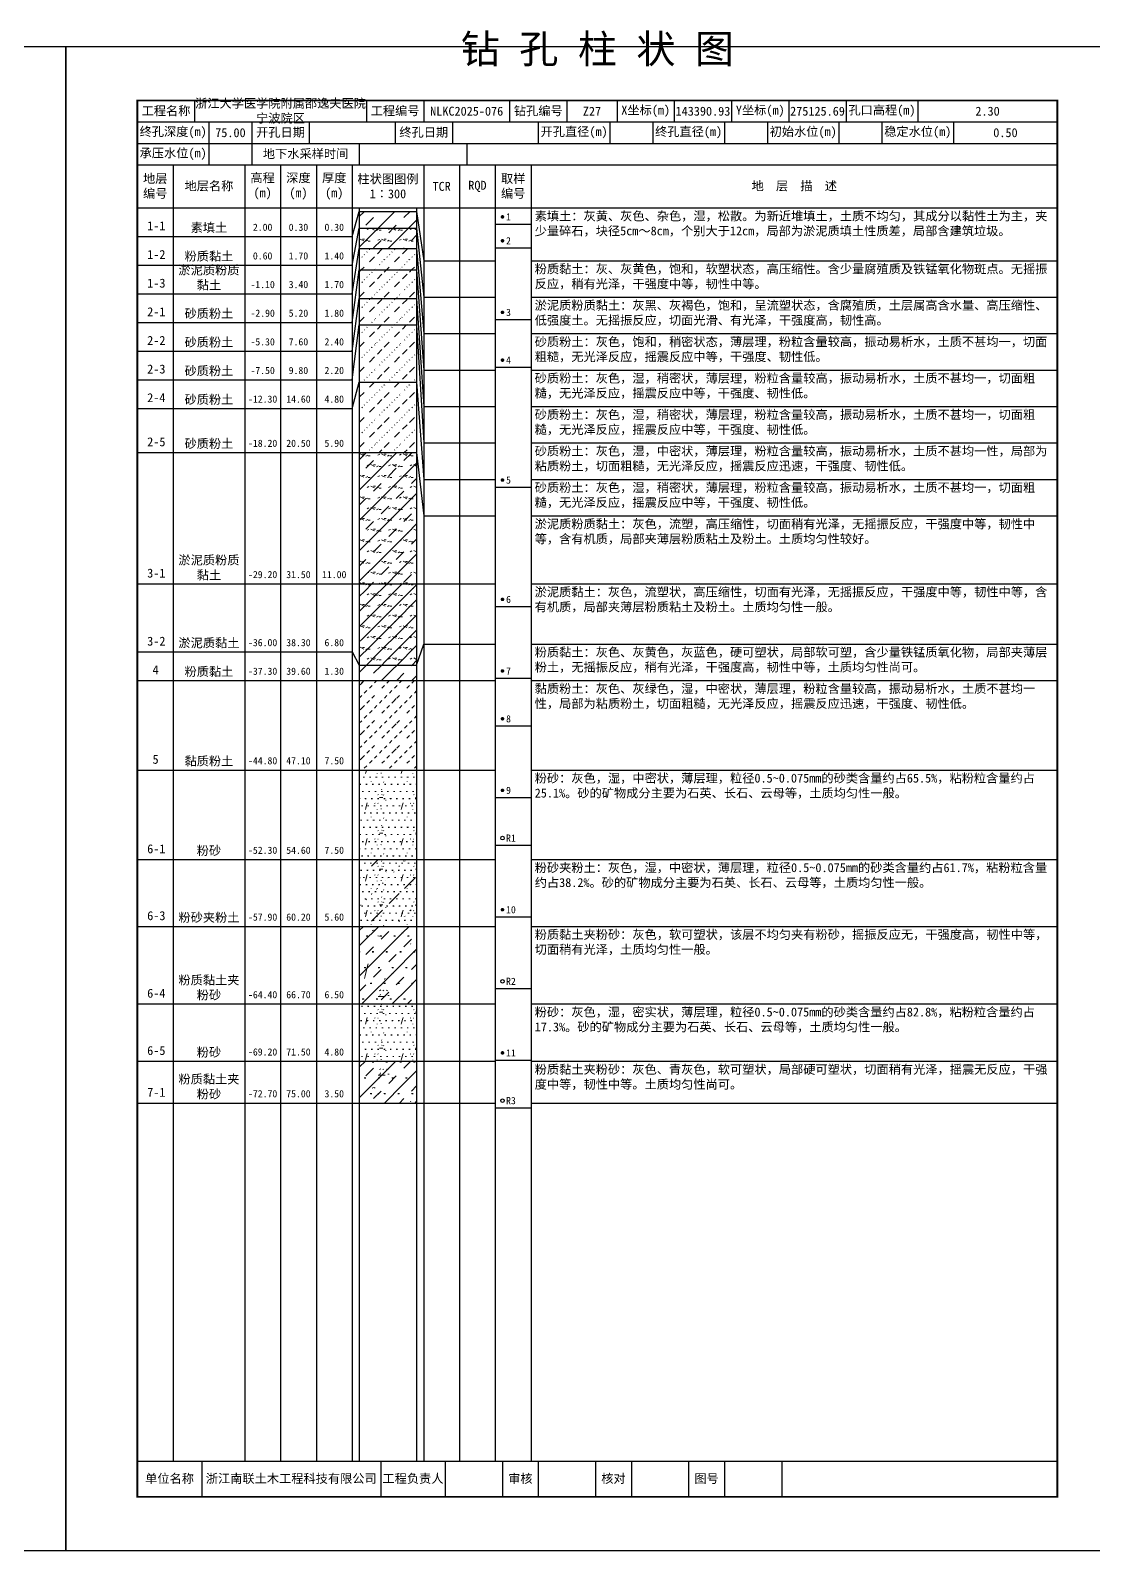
# Model space of a CAD drawing. Extents: x 297 to 65340, y 0 to 425.
# Drawn here: x 40382.1 to 40679.1, y 0 to 424.6 of the extents above; entities that cross this region are included whole.
import ezdxf
from ezdxf.enums import TextEntityAlignment as Align

# ---------------------------------------------------------------- set-up
doc = ezdxf.new("R2010")
doc.units = 0
doc.layers.get('0').update_dxf_attribs({"linetype": 'CONTINUOUS'})
doc.layers.add('FRAME', color=7, linetype='CONTINUOUS')
doc.layers.add('STRATUM', color=7, linetype='CONTINUOUS')
doc.layers.add('HATCH', color=7, linetype='CONTINUOUS', lineweight=13)
doc.styles.add('ST', font='')
doc.styles.get('ST').set_extended_font_data('SimSun')
pattern_1 = [(45, (0, 0), (-4.2426407, 4.2426407), [10, 0]), (45, (1.061, -3.182), (-2.1213203, 6.363961), [3, -3])]
pattern_2 = [(45, (0, 0), (-4.2426407, 4.2426407), [10, 0]), (45, (1.061, -3.182), (-2.1213203, 6.363961), [3, -3]), (26.565, (1.0741, -0.2536), (5.99982296, 5.99981224), [0.567, -12.849]), (0, (0.507, -0.2536), (0, 6), [0.567, -5.433]), (26.565, (-1.5813, 0), (5.99982296, 5.99981224), [0.567, -12.849]), (0, (-1.074, 0.2536), (0, 6), [0.567, -5.433]), (153.435, (0.5071, -0.2536), (-5.9998176, -5.36e-06), [1.134, -12.2826]), (26.565, (4.0741, 2.7464), (5.99982296, 5.99981224), [0.567, -12.849]), (0, (3.507, 2.7464), (0, 6), [0.567, -5.433]), (26.565, (1.4187, 3), (5.99982296, 5.99981224), [0.567, -12.849]), (0, (1.926, 3.2536), (0, 6), [0.567, -5.433]), (153.435, (3.5071, 2.7464), (-5.9998176, -5.36e-06), [1.134, -12.2826])]
pattern_3 = [(45.000006, (0, 0), (-7.3e-07, 6.99998237), [1.971956, -7.927535]), (45.000006, (2.813, 2.829), (-7.3e-07, 6.99998237), [1.99367, -7.905828]), (45.000006, (5.0675, 5.082), (-7.3e-07, 6.99998237), [1.813609, -8.085882]), (26.565052, (0, 3.5), (7.00000042, 7.00000017), [0.0965, -15.555976]), (36.869899, (0.7, 4.2), (6.999999835, 7.000000165), [0.197747, -34.802253]), (315.00001, (3.5, 6.976), (6.99998237, 1.2e-06), [0.033054, -9.866441]), (26.565052, (3.5, 0), (7.00000042, 7.00000017), [0.144749, -15.507727]), (26.565052, (4.2, 0.7), (7.00000042, 7.00000017), [0.10528, -15.547196]), (90.000004, (4.55, 1.05), (-7, -5e-07), [0.028767, -6.971233]), (26.565052, (4.9, 1.4), (7.00000042, 7.00000017), [0.091014, -31.213938]), (36.869899, (5.6, 2.1), (6.999999835, 7.000000165), [0.110692, -34.889308]), (45.000002, (6.3, 2.8), (-2.4e-07, 6.99998237), [0.109112, -9.790383]), (315.00001, (6.914, 3.548), (6.99998237, 1.2e-06), [0.033054, -9.866441]), (36.869898, (1.4, 4.9), (6.999999957, 7.000000043), [0.10224, -34.89776]), (53.130103, (2.1, 5.6), (13.999999763, 21.00000016), [0.134384, -34.865616]), (53.130103, (2.8, 6.3), (13.999999763, 21.00000016), [0.126246, -34.873754])]
pattern_4 = [(82.875, (-0.8346, -1.206), (0.00036925, 10.00017644), [0.08929, -80.53371]), (143.13, (-0.7336, -1.2818), (-29.99996427, 20.00005359), [0.12627, -49.87373]), (172.875, (-0.5564, -1.304), (-70.000245666, 9.99966033), [0.17857, -80.44443]), (206.565, (-0.378, -1.2147), (-9.99970493, -9.99968706), [0.19954, -22.16046]), (243.435, (-0.2887, -1.0363), (8.93e-06, -9.999696), [0.19954, -22.16146]), (255.964, (-0.1994, -0.679), (-0.00020004, -9.99950129), [0.36813, -40.86287]), (255.964, (0.1106, 0.561), (-0.00020004, -9.99950129), [1.27838, -39.95262]), (255.964, (0.179, 0.835), (-0.00020004, -9.99950129), [0.28235, -40.94865]), (216.87, (0.3694, 1.0892), (-9.99998214, -10.00001786), [0.12627, -49.87373]), (243.435, (0.2683, 1.0135), (8.93e-06, -9.999696), [0.19954, -22.16146]), (206.565, (0.548, 1.1785), (-9.99970493, -9.99968706), [0.19954, -22.16046]), (172.875, (0.725, 1.1563), (-70.000245666, 9.99966033), [0.17857, -80.44443]), (143.13, (0.826, 1.0806), (-29.99996427, 20.00005359), [0.12627, -49.87373]), (82.875, (0.815, 0.992), (0.00036925, 10.00017644), [0.08929, -80.53371]), (0, (-0.33, 0.34), (0, 10), [0.89286, -9.10714]), (0, (0.025, 0), (1, 2), [0, -1.75]), (0, (0, 0.025), (1, 2), [0, -1.75]), (0, (0, 0), (1, 2), [0, -1.75]), (0, (-0.025, 0), (1, 2), [0, -1.75]), (0, (0, -0.025), (1, 2), [0, -1.75])]
pattern_5 = [(82.875, (-1.8361, -2.6533), (0.00081235, 22.00038817), [0.196438, -177.174162]), (143.13, (-1.614, -2.82), (-65.9999214, 44.0001179), [0.277794, -109.722206]), (172.875, (-1.224, -2.8687), (-154.00054047, 21.99925272), [0.392854, -176.977746]), (206.565, (-0.831, -2.672), (-21.9993508, -21.9993115), [0.438988, -48.753012]), (243.435, (-0.635, -2.28), (1.96e-05, -21.9993312), [0.438988, -48.755212]), (255.964, (-0.4387, -1.494), (-0.0004401, -21.9989028), [0.809886, -89.898314]), (255.964, (0.2434, 1.2344), (-0.0004401, -21.9989028), [2.812436, -87.895764]), (255.964, (0.394, 1.837), (-0.0004401, -21.9989028), [0.62117, -90.08703]), (216.87, (0.8126, 2.3963), (-21.9999607, -22.0000393), [0.277794, -109.722206]), (243.435, (0.59, 2.23), (1.96e-05, -21.9993312), [0.438988, -48.755212]), (206.565, (1.205, 2.593), (-21.9993508, -21.9993115), [0.438988, -48.753012]), (172.875, (1.595, 2.544), (-154.00054047, 21.99925272), [0.392854, -176.977746]), (143.13, (1.8173, 2.3772), (-65.9999214, 44.0001179), [0.277794, -109.722206]), (82.875, (1.793, 2.1823), (0.00081235, 22.00038817), [0.196438, -177.174162]), (0, (-0.725, 0.748), (0, 22), [1.964292, -20.035708]), (0, (0.055, 0), (2.2, 4.4), [0, -3.85]), (0, (0, 0.055), (2.2, 4.4), [0, -3.85]), (0, (0, 0), (2.2, 4.4), [0, -3.85]), (0, (-0.055, 0), (2.2, 4.4), [0, -3.85]), (0, (0, -0.055), (2.2, 4.4), [0, -3.85])]

# ---------------------------------------------------------------- blocks, each defined once
blk = doc.blocks.new('SolidCircle')
at = {"const_width": 0.5}
blk.add_lwpolyline([(-0.25, 0, 1), (0.25, 0, 1)], format="xyb", close=True, dxfattribs=at)

msp = doc.modelspace()

# ---------------------------------------------------------------- hatches: boundary and pattern name
at = {"layer": 'HATCH'}
h = msp.add_hatch(dxfattribs=at)
h.set_pattern_fill('FZNT', color=256, style=0)
h.set_pattern_definition(pattern_1)
h.paths.add_polyline_path([(40490, 374), (40474, 374), (40474, 369.33), (40490, 369.33)])
h = msp.add_hatch(dxfattribs=at)
h.set_pattern_fill('YNFNT', color=256, style=0)
h.set_pattern_definition(pattern_2)
h.paths.add_polyline_path([(40490, 369.33), (40474, 369.33), (40474, 363.67), (40490, 363.67)])
h = msp.add_hatch(dxfattribs=at)
h.set_pattern_fill('SZFT', color=256, style=0)
h.set_pattern_definition(pattern_3)
h.paths.add_polyline_path([(40490, 363.67), (40474, 363.67), (40474, 357.67), (40490, 357.67)])
h = msp.add_hatch(dxfattribs=at)
h.set_pattern_fill('SZFT', color=256, style=0)
h.set_pattern_definition(pattern_3)
h.paths.add_polyline_path([(40490, 357.67), (40474, 357.67), (40474, 349.67), (40490, 349.67)])
h = msp.add_hatch(dxfattribs=at)
h.set_pattern_fill('SZFT', color=256, style=0)
h.set_pattern_definition(pattern_3)
h.paths.add_polyline_path([(40490, 349.67), (40474, 349.67), (40474, 342.33), (40490, 342.33)])
h = msp.add_hatch(dxfattribs=at)
h.set_pattern_fill('SZFT', color=256, style=0)
h.set_pattern_definition(pattern_3)
h.paths.add_polyline_path([(40490, 342.33), (40474, 342.33), (40474, 326.33), (40490, 326.33)])
h = msp.add_hatch(dxfattribs=at)
h.set_pattern_fill('SZFT', color=256, style=0)
h.set_pattern_definition(pattern_3)
h.paths.add_polyline_path([(40490, 326.33), (40474, 326.33), (40474, 306.67), (40490, 306.67)])
h = msp.add_hatch(dxfattribs=at)
h.set_pattern_fill('YNFNT', color=256, style=0)
h.set_pattern_definition(pattern_2)
h.paths.add_polyline_path([(40490, 306.67), (40474, 306.67), (40474, 270), (40490, 270)])
h = msp.add_hatch(dxfattribs=at)
h.set_pattern_fill('YNNT', color=256, style=0)
h.set_pattern_definition([(45, (0, 0), (-2.12132034, 2.12132034), [10, 0]), (26.565, (1.0741, -0.2536), (5.99982296, 5.99981224), [0.567, -12.849]), (0, (0.507, -0.2536), (0, 6), [0.567, -5.433]), (26.565, (-1.5813, 0), (5.99982296, 5.99981224), [0.567, -12.849]), (0, (-1.074, 0.2536), (0, 6), [0.567, -5.433]), (153.435, (0.5071, -0.2536), (-5.9998176, -5.36e-06), [1.134, -12.2826]), (26.565, (4.0741, 2.7464), (5.99982296, 5.99981224), [0.567, -12.849]), (0, (3.507, 2.7464), (0, 6), [0.567, -5.433]), (26.565, (1.4187, 3), (5.99982296, 5.99981224), [0.567, -12.849]), (0, (1.926, 3.2536), (0, 6), [0.567, -5.433]), (153.435, (3.5071, 2.7464), (-5.9998176, -5.36e-06), [1.134, -12.2826])])
h.paths.add_polyline_path([(40490, 270), (40474, 270), (40474, 247.33), (40490, 247.33)])
h = msp.add_hatch(dxfattribs=at)
h.set_pattern_fill('FZNT', color=256, style=0)
h.set_pattern_definition(pattern_1)
h.paths.add_polyline_path([(40490, 247.33), (40474, 247.33), (40474, 243), (40490, 243)])
h = msp.add_hatch(dxfattribs=at)
h.set_pattern_fill('NZFT', color=256, style=0)
h.set_pattern_definition([(45.000005, (0, 0), (-6e-07, 6.99998237), [0.947297, -8.952198]), (45.000005, (1.4, 1.4), (-6e-07, 6.99998237), [0.986898, -8.912597]), (45.000005, (2.8, 2.8), (-6e-07, 6.99998237), [1.060182, -8.839313]), (45.000005, (4.2, 4.2), (-6e-07, 6.99998237), [0.949178, -8.950318]), (45.000005, (5.6, 5.6), (-6e-07, 6.99998237), [1.036501, -8.862994]), (45.000005, (3.5, 0), (-6e-07, 6.99998237), [1.013348, -8.886147]), (45.000005, (4.9, 1.4), (-6e-07, 6.99998237), [1.078956, -12.120371]), (45.000005, (6.3, 2.8), (-6e-07, 6.99998237), [0.998824, -8.900671]), (45.000003, (0.7, 4.2), (-3.7e-07, 6.99998237), [1.05533, -8.844165]), (45.000003, (2.1, 5.6), (-3.7e-07, 6.99998237), [1.036501, -8.862994])])
h.paths.add_polyline_path([(40490, 243), (40474, 243), (40474, 218), (40490, 218)])
h = msp.add_hatch(dxfattribs=at)
h.set_pattern_fill('FS', color=256, style=0)
h.set_pattern_definition(pattern_4)
h.paths.add_polyline_path([(40490, 218), (40474, 218), (40474, 193), (40490, 193)])
h = msp.add_hatch(dxfattribs=at)
h.set_pattern_fill('FS', color=256, style=0)
h.set_pattern_definition(pattern_4)
h.paths.add_polyline_path([(40490, 193), (40474, 193), (40474, 174.33), (40490, 174.33)])
h = msp.add_hatch(dxfattribs=at)
h.set_pattern_fill('SZFT', color=256, scale=2.2, style=0)
h.set_pattern_definition([(45.000006, (0, 0), (-1.6e-06, 15.3999612), [4.338303, -17.440577]), (45.000006, (6.188, 6.223), (-1.6e-06, 15.3999612), [4.386074, -17.3928216]), (45.000006, (11.148, 11.181), (-1.6e-06, 15.3999612), [3.98994, -17.7889404]), (26.565052, (0, 7.7), (15.4000009, 15.4000004), [0.2123, -34.223147]), (36.869899, (1.54, 9.24), (15.39999964, 15.40000036), [0.4350434, -76.5649566]), (315.00001, (7.7, 15.347), (15.3999612, 2.7e-06), [0.072719, -21.70617]), (26.565052, (7.7, 0), (15.4000009, 15.4000004), [0.318448, -34.1169994]), (26.565052, (9.24, 1.54), (15.4000009, 15.4000004), [0.231616, -34.203831]), (90.000004, (10.01, 2.31), (-15.4, -1e-06), [0.0632874, -15.3367126]), (26.565052, (10.78, 3.08), (15.4000009, 15.4000004), [0.200231, -68.670664]), (36.869899, (12.32, 4.62), (15.39999964, 15.40000036), [0.2435224, -76.7564776]), (45.000002, (13.86, 6.16), (-5e-07, 15.3999612), [0.2400464, -21.5388426]), (315.00001, (15.211, 7.805), (15.3999612, 2.7e-06), [0.072719, -21.70617]), (36.869898, (3.08, 10.78), (15.3999999, 15.4000001), [0.224928, -76.775072]), (53.130103, (4.62, 12.32), (30.79999948, 46.20000035), [0.295645, -76.704355]), (53.130103, (6.16, 13.86), (30.79999948, 46.20000035), [0.277741, -76.722259])])
h.paths.add_polyline_path([(40490, 193), (40474, 193), (40474, 174.33), (40490, 174.33)])
h = msp.add_hatch(dxfattribs=at)
h.set_pattern_fill('FZNT', color=256, style=0)
h.set_pattern_definition(pattern_1)
h.paths.add_polyline_path([(40490, 174.33), (40474, 174.33), (40474, 152.67), (40490, 152.67)])
h = msp.add_hatch(dxfattribs=at)
h.set_pattern_fill('FS', color=256, scale=2.2, style=0)
h.set_pattern_definition(pattern_5)
h.paths.add_polyline_path([(40490, 174.33), (40474, 174.33), (40474, 152.67), (40490, 152.67)])
h = msp.add_hatch(dxfattribs=at)
h.set_pattern_fill('FS', color=256, style=0)
h.set_pattern_definition(pattern_4)
h.paths.add_polyline_path([(40490, 152.67), (40474, 152.67), (40474, 136.67), (40490, 136.67)])
h = msp.add_hatch(dxfattribs=at)
h.set_pattern_fill('FZNT', color=256, style=0)
h.set_pattern_definition(pattern_1)
h.paths.add_polyline_path([(40490, 136.67), (40474, 136.67), (40474, 125), (40490, 125)])
h = msp.add_hatch(dxfattribs=at)
h.set_pattern_fill('FS', color=256, scale=2.2, style=0)
h.set_pattern_definition(pattern_5)
h.paths.add_polyline_path([(40490, 136.67), (40474, 136.67), (40474, 125), (40490, 125)])

# ---------------------------------------------------------------- linework, layer by layer
at = {"layer": 'FRAME', "color": 245, "linetype": 'Continuous'}
for points in [[(40095, 0), (40392, 0), (40392, 420), (40095, 420)], [(40392, 0), (40689, 0), (40689, 420), (40392, 420)]]:
    msp.add_lwpolyline(points, close=True, dxfattribs=at)
at = {"layer": 'FRAME', "linetype": 'Continuous', "const_width": 0.5}
msp.add_lwpolyline([(40412, 15), (40669, 15), (40669, 405), (40412, 405)], close=True, dxfattribs=at)
at = {"layer": 'FRAME', "color": 0, "linetype": 'Continuous'}
for points in [[(40428, 405), (40428, 399)], [(40476, 405), (40476, 399)], [(40492, 405), (40492, 399)], [(40516, 405), (40516, 399)], [(40532, 405), (40532, 399)], [(40546, 405), (40546, 399)], [(40562, 405), (40562, 399)], [(40578, 405), (40578, 399)], [(40594, 405), (40594, 399)], [(40610, 405), (40610, 399)], [(40630, 405), (40630, 399)], [(40669, 405), (40669, 399)], [(40412, 399), (40669, 399)], [(40432, 399), (40432, 393)], [(40444, 399), (40444, 393)], [(40460, 399), (40460, 393)], [(40484, 399), (40484, 393)], [(40500, 399), (40500, 393)], [(40524, 399), (40524, 393)], [(40544, 399), (40544, 393)], [(40556, 399), (40556, 393)], [(40576, 399), (40576, 393)], [(40588, 399), (40588, 393)], [(40608, 399), (40608, 393)], [(40620, 399), (40620, 393)], [(40640, 399), (40640, 393)], [(40669, 399), (40669, 393)], [(40412, 393), (40669, 393)], [(40432, 393), (40432, 387)], [(40444, 393), (40444, 387)], [(40474, 393), (40474, 387)], [(40504, 393), (40504, 387)], [(40412, 387), (40669, 387)], [(40422, 387), (40422, 25)], [(40442, 387), (40442, 25)], [(40452, 387), (40452, 25)], [(40462, 387), (40462, 25)], [(40472, 387), (40472, 25)], [(40492, 387), (40492, 25)], [(40502, 387), (40502, 25)], [(40512, 387), (40512, 25)], [(40522, 387), (40522, 25)], [(40669, 387), (40669, 25)], [(40412, 375), (40669, 375)], [(40474, 375), (40474, 25)], [(40490, 375), (40490, 25)], [(40412, 25), (40669, 25)], [(40430, 25), (40430, 15)], [(40480, 25), (40480, 15)], [(40498, 25), (40498, 15)], [(40514, 25), (40514, 15)], [(40524, 25), (40524, 15)], [(40540, 25), (40540, 15)], [(40550, 25), (40550, 15)], [(40566, 25), (40566, 15)], [(40576, 25), (40576, 15)], [(40592, 25), (40592, 15)]]:
    msp.add_lwpolyline(points, dxfattribs=at)
at = {"layer": 'STRATUM', "linetype": 'Continuous'}
for points in [[(40472, 367), (40474, 374), (40490, 374), (40492, 360.23)], [(40512, 370.5), (40522, 370.5)], [(40412, 367), (40422, 367)], [(40422, 367), (40442, 367)], [(40442, 367), (40452, 367)], [(40452, 367), (40462, 367)], [(40462, 367), (40472, 367)], [(40472, 359), (40474, 369.33), (40490, 369.33), (40492, 350.06)], [(40472, 351), (40474, 363.67), (40490, 363.67), (40492, 339.88)], [(40512, 363.83), (40522, 363.83)], [(40412, 359), (40422, 359)], [(40422, 359), (40442, 359)], [(40442, 359), (40452, 359)], [(40452, 359), (40462, 359)], [(40462, 359), (40472, 359)], [(40472, 343), (40474, 357.67), (40490, 357.67), (40492, 329.7)], [(40492, 360.23), (40502, 360.23)], [(40502, 360.23), (40512, 360.23)], [(40522, 360.23), (40669, 360.23)], [(40412, 351), (40422, 351)], [(40422, 351), (40442, 351)], [(40442, 351), (40452, 351)], [(40452, 351), (40462, 351)], [(40462, 351), (40472, 351)], [(40472, 335), (40474, 349.67), (40490, 349.67), (40492, 319.53)], [(40492, 350.06), (40502, 350.06)], [(40502, 350.06), (40512, 350.06)], [(40522, 350.06), (40669, 350.06)], [(40412, 343), (40422, 343)], [(40422, 343), (40442, 343)], [(40442, 343), (40452, 343)], [(40452, 343), (40462, 343)], [(40462, 343), (40472, 343)], [(40472, 327), (40474, 342.33), (40490, 342.33), (40492, 309.35)], [(40492, 339.88), (40502, 339.88)], [(40502, 339.88), (40512, 339.88)], [(40512, 343.83), (40522, 343.83)], [(40522, 339.88), (40669, 339.88)], [(40412, 335), (40422, 335)], [(40422, 335), (40442, 335)], [(40442, 335), (40452, 335)], [(40452, 335), (40462, 335)], [(40462, 335), (40472, 335)], [(40412, 327), (40422, 327)], [(40422, 327), (40442, 327)], [(40442, 327), (40452, 327)], [(40452, 327), (40462, 327)], [(40462, 327), (40472, 327)], [(40492, 329.7), (40502, 329.7)], [(40502, 329.7), (40512, 329.7)], [(40512, 330.5), (40522, 330.5)], [(40522, 329.7), (40669, 329.7)], [(40472, 319), (40474, 326.33), (40490, 326.33), (40492, 299.17)], [(40412, 319), (40422, 319)], [(40422, 319), (40442, 319)], [(40442, 319), (40452, 319)], [(40452, 319), (40462, 319)], [(40462, 319), (40472, 319)], [(40492, 319.53), (40502, 319.53)], [(40502, 319.53), (40512, 319.53)], [(40522, 319.53), (40669, 319.53)], [(40412, 306.67), (40422, 306.67)], [(40422, 306.67), (40442, 306.67)], [(40442, 306.67), (40452, 306.67)], [(40452, 306.67), (40462, 306.67)], [(40462, 306.67), (40472, 306.67)], [(40472, 306.67), (40474, 306.67), (40490, 306.67), (40492, 289)], [(40492, 309.35), (40502, 309.35)], [(40502, 309.35), (40512, 309.35)], [(40522, 309.35), (40669, 309.35)], [(40492, 299.17), (40502, 299.17)], [(40502, 299.17), (40512, 299.17)], [(40522, 299.17), (40669, 299.17)], [(40512, 297), (40522, 297)], [(40492, 289), (40502, 289)], [(40502, 289), (40512, 289)], [(40522, 289), (40669, 289)], [(40412, 270), (40422, 270)], [(40422, 270), (40442, 270)], [(40442, 270), (40452, 270)], [(40452, 270), (40462, 270)], [(40462, 270), (40472, 270)], [(40472, 270), (40474, 270), (40490, 270), (40492, 270)], [(40492, 270), (40502, 270)], [(40502, 270), (40512, 270)], [(40522, 270), (40669, 270)], [(40512, 263.67), (40522, 263.67)], [(40412, 251), (40422, 251)], [(40422, 251), (40442, 251)], [(40442, 251), (40452, 251)], [(40452, 251), (40462, 251)], [(40462, 251), (40472, 251)], [(40472, 251), (40474, 247.33), (40490, 247.33), (40492, 253.18)], [(40492, 253.18), (40502, 253.18)], [(40502, 253.18), (40512, 253.18)], [(40522, 253.18), (40669, 253.18)], [(40412, 243), (40422, 243)], [(40422, 243), (40442, 243)], [(40442, 243), (40452, 243)], [(40452, 243), (40462, 243)], [(40462, 243), (40472, 243)], [(40472, 243), (40474, 243), (40490, 243), (40492, 243)], [(40492, 243), (40502, 243)], [(40502, 243), (40512, 243)], [(40512, 243.67), (40522, 243.67)], [(40522, 243), (40669, 243)], [(40512, 230.33), (40522, 230.33)], [(40412, 218), (40422, 218)], [(40422, 218), (40442, 218)], [(40442, 218), (40452, 218)], [(40452, 218), (40462, 218)], [(40462, 218), (40472, 218)], [(40472, 218), (40474, 218), (40490, 218), (40492, 218)], [(40492, 218), (40502, 218)], [(40502, 218), (40512, 218)], [(40522, 218), (40669, 218)], [(40512, 210.33), (40522, 210.33)], [(40512, 197), (40522, 197)], [(40412, 193), (40422, 193)], [(40422, 193), (40442, 193)], [(40442, 193), (40452, 193)], [(40452, 193), (40462, 193)], [(40462, 193), (40472, 193)], [(40472, 193), (40474, 193), (40490, 193), (40492, 193)], [(40492, 193), (40502, 193)], [(40502, 193), (40512, 193)], [(40522, 193), (40669, 193)], [(40412, 174.33), (40422, 174.33)], [(40422, 174.33), (40442, 174.33)], [(40442, 174.33), (40452, 174.33)], [(40452, 174.33), (40462, 174.33)], [(40462, 174.33), (40472, 174.33)], [(40472, 174.33), (40474, 174.33), (40490, 174.33), (40492, 174.33)], [(40492, 174.33), (40502, 174.33)], [(40502, 174.33), (40512, 174.33)], [(40512, 177), (40522, 177)], [(40522, 174.33), (40669, 174.33)], [(40512, 157), (40522, 157)], [(40412, 152.67), (40422, 152.67)], [(40422, 152.67), (40442, 152.67)], [(40442, 152.67), (40452, 152.67)], [(40452, 152.67), (40462, 152.67)], [(40462, 152.67), (40472, 152.67)], [(40472, 152.67), (40474, 152.67), (40490, 152.67), (40492, 152.67)], [(40492, 152.67), (40502, 152.67)], [(40502, 152.67), (40512, 152.67)], [(40522, 152.67), (40669, 152.67)], [(40412, 136.67), (40422, 136.67)], [(40422, 136.67), (40442, 136.67)], [(40442, 136.67), (40452, 136.67)], [(40452, 136.67), (40462, 136.67)], [(40462, 136.67), (40472, 136.67)], [(40472, 136.67), (40474, 136.67), (40490, 136.67), (40492, 136.67)], [(40492, 136.67), (40502, 136.67)], [(40502, 136.67), (40512, 136.67)], [(40512, 137), (40522, 137)], [(40522, 136.67), (40669, 136.67)], [(40412, 125), (40422, 125)], [(40422, 125), (40442, 125)], [(40442, 125), (40452, 125)], [(40452, 125), (40462, 125)], [(40462, 125), (40472, 125)], [(40472, 125), (40474, 125), (40490, 125), (40492, 125)], [(40492, 125), (40502, 125)], [(40502, 125), (40512, 125)], [(40512, 123.67), (40522, 123.67)], [(40522, 125), (40669, 125)]]:
    msp.add_lwpolyline(points, dxfattribs=at)
at = {"layer": 'STRATUM'}
for centre in [(40514, 199), (40514, 159), (40514, 125.67)]:
    msp.add_circle(centre, 0.5, dxfattribs=at)

# ---------------------------------------------------------------- block references
for p in [(40514, 372.5), (40514, 365.83), (40514, 345.83), (40514, 332.5), (40514, 299), (40514, 265.67), (40514, 245.67), (40514, 232.33), (40514, 212.33), (40514, 179), (40514, 139)]:
    msp.add_blockref('SolidCircle', p, dxfattribs=at)

# ---------------------------------------------------------------- texts
at = {"layer": 'FRAME', "style": 'ST'}
msp.add_text('钻 孔 柱 状 图', height=8, dxfattribs=at).set_placement((40540.5, 413), align=Align.BOTTOM_CENTER)
at = {"layer": 'FRAME', "char_height": 2.5, "attachment_point": 5, "style": 'ST'}
for s, insert, width in [('工程名称', (40420, 402), 16), ('浙江大学医学院附属邵逸夫医院宁波院区', (40452, 402), 48), ('工程编号', (40484, 402), 16), ('钻孔编号', (40524, 402), 16), ('X坐标(m)', (40554, 402), 16), ('Y坐标(m)', (40586, 402), 16), ('孔口高程(m)', (40620, 402), 20), ('NLKC2025-076', (40504, 402), 24), ('Z27', (40539, 402), 14), ('143390.93', (40570, 402), 16), ('275125.69', (40602, 402), 16), ('2.30', (40649.5, 402), 39), ('终孔深度(m)', (40422, 396), 20), ('75.00', (40438, 396), 12), ('开孔日期', (40452, 396), 16), ('终孔日期', (40492, 396), 16), ('开孔直径(m)', (40534, 396), 20), ('终孔直径(m)', (40566, 396), 20), ('初始水位(m)', (40598, 396), 20), ('稳定水位(m)', (40630, 396), 20), ('0.50', (40654.5, 396), 29), ('承压水位(m)', (40422, 390), 20), ('地下水采样时间', (40459, 390), 30), ('地层编号', (40417, 381), 10), ('地层名称', (40432, 381), 20), ('高程\\P(m)', (40447, 381), 10), ('深度\\P(m)', (40457, 381), 10), ('厚度\\P(m)', (40467, 381), 10), ('柱状图图例\\P1∶300', (40482, 381), 20), ('TCR', (40497, 381), 10), ('RQD', (40507, 381), 10), ('取样编号', (40517, 381), 10), ('地  层  描  述', (40595.5, 381), 147), ('单位名称', (40421, 20), 18), ('浙江南联土木工程科技有限公司', (40455, 20), 50), ('工程负责人', (40489, 20), 18), ('审核', (40519, 20), 10), ('核对', (40545, 20), 10), ('图号', (40571, 20), 10)]:
    msp.add_mtext(s, dxfattribs=dict(at, insert=insert, width=width))
at = {"layer": 'STRATUM', "style": 'ST'}
for s, height, p in [('1-1', 2.5, (40414.75, 370)), ('1', 2, (40515, 372.5)), ('2', 2, (40515, 365.83)), ('1-2', 2.5, (40414.75, 362)), ('1-3', 2.5, (40414.75, 354)), ('2-1', 2.5, (40414.75, 346)), ('3', 2, (40515, 345.83)), ('2-2', 2.5, (40414.75, 338)), ('2-3', 2.5, (40414.75, 330)), ('4', 2, (40515, 332.5)), ('2-4', 2.5, (40414.75, 322)), ('2-5', 2.5, (40414.75, 309.67)), ('5', 2, (40515, 299)), ('3-1', 2.5, (40414.75, 273)), ('6', 2, (40515, 265.67)), ('3-2', 2.5, (40414.75, 254)), ('4', 2.5, (40416.25, 246)), ('7', 2, (40515, 245.67)), ('8', 2, (40515, 232.33)), ('5', 2.5, (40416.25, 221)), ('9', 2, (40515, 212.33)), ('R1', 2, (40515, 199)), ('6-1', 2.5, (40414.75, 196)), ('6-3', 2.5, (40414.75, 177.33)), ('10', 2, (40515, 179)), ('R2', 2, (40515, 159)), ('6-4', 2.5, (40414.75, 155.67)), ('6-5', 2.5, (40414.75, 139.67)), ('11', 2, (40515, 139)), ('7-1', 2.5, (40414.75, 128)), ('R3', 2, (40515, 125.67))]:
    msp.add_text(s, height=height, dxfattribs=at).set_placement(p, align=Align.MIDDLE_LEFT)
for s, p in [('2.00', (40447, 368)), ('0.30', (40457, 368)), ('0.30', (40467, 368)), ('0.60', (40447, 360)), ('1.70', (40457, 360)), ('1.40', (40467, 360)), ('-1.10', (40447, 352)), ('3.40', (40457, 352)), ('1.70', (40467, 352)), ('-2.90', (40447, 344)), ('5.20', (40457, 344)), ('1.80', (40467, 344)), ('-5.30', (40447, 336)), ('7.60', (40457, 336)), ('2.40', (40467, 336)), ('-7.50', (40447, 328)), ('9.80', (40457, 328)), ('2.20', (40467, 328)), ('-12.30', (40447, 320)), ('14.60', (40457, 320)), ('4.80', (40467, 320)), ('-18.20', (40447, 307.67)), ('20.50', (40457, 307.67)), ('5.90', (40467, 307.67)), ('-29.20', (40447, 271)), ('31.50', (40457, 271)), ('11.00', (40467, 271)), ('-36.00', (40447, 252)), ('38.30', (40457, 252)), ('6.80', (40467, 252)), ('-37.30', (40447, 244)), ('39.60', (40457, 244)), ('1.30', (40467, 244)), ('-44.80', (40447, 219)), ('47.10', (40457, 219)), ('7.50', (40467, 219)), ('-52.30', (40447, 194)), ('54.60', (40457, 194)), ('7.50', (40467, 194)), ('-57.90', (40447, 175.33)), ('60.20', (40457, 175.33)), ('5.60', (40467, 175.33)), ('-64.40', (40447, 153.67)), ('66.70', (40457, 153.67)), ('6.50', (40467, 153.67)), ('-69.20', (40447, 137.67)), ('71.50', (40457, 137.67)), ('4.80', (40467, 137.67)), ('-72.70', (40447, 126)), ('75.00', (40457, 126)), ('3.50', (40467, 126))]:
    msp.add_text(s, height=2, dxfattribs=at).set_placement(p, align=Align.BOTTOM_CENTER)
at = {"layer": 'STRATUM', "char_height": 2.5, "style": 'ST'}
for s, insert, width, attachment_point in [('素填土：灰黄、灰色、杂色，湿，松散。为新近堆填土，土质不均匀，其成分以黏性土为主，夹少量碎石，块径5cm～8cm，个别大于12cm，局部为淤泥质填土性质差，局部含建筑垃圾。', (40523, 374), 146, 1), ('素填土', (40432, 368), 20, 8), ('粉质黏土', (40432, 360), 20, 8), ('淤泥质粉质黏土', (40432, 352), 20, 8), ('粉质黏土：灰、灰黄色，饱和，软塑状态，高压缩性。含少量腐殖质及铁锰氧化物斑点。无摇振反应，稍有光泽，干强度中等，韧性中等。', (40523, 359.23), 146, 1), ('淤泥质粉质黏土：灰黑、灰褐色，饱和，呈流塑状态，含腐殖质，土层属高含水量、高压缩性、低强度土。无摇振反应，切面光滑、有光泽，干强度高，韧性高。', (40523, 349.06), 146, 1), ('砂质粉土', (40432, 344), 20, 8), ('砂质粉土', (40432, 336), 20, 8), ('砂质粉土：灰色，饱和，稍密状态，薄层理，粉粒含量较高，振动易析水，土质不甚均一，切面粗糙，无光泽反应，摇震反应中等，干强度、韧性低。', (40523, 338.88), 146, 1), ('砂质粉土', (40432, 328), 20, 8), ('砂质粉土：灰色，湿，稍密状，薄层理，粉粒含量较高，振动易析水，土质不甚均一，切面粗糙，无光泽反应，摇震反应中等，干强度、韧性低。', (40523, 328.7), 146, 1), ('砂质粉土', (40432, 320), 20, 8), ('砂质粉土：灰色，湿，稍密状，薄层理，粉粒含量较高，振动易析水，土质不甚均一，切面粗糙，无光泽反应，摇震反应中等，干强度、韧性低。', (40523, 318.53), 146, 1), ('砂质粉土', (40432, 307.67), 20, 8), ('砂质粉土：灰色，湿，中密状，薄层理，粉粒含量较高，振动易析水，土质不甚均一性，局部为粘质粉土，切面粗糙，无光泽反应，摇震反应迅速，干强度、韧性低。', (40523, 308.35), 146, 1), ('砂质粉土：灰色，湿，稍密状，薄层理，粉粒含量较高，振动易析水，土质不甚均一，切面粗糙，无光泽反应，摇震反应中等，干强度、韧性低。', (40523, 298.17), 146, 1), ('淤泥质粉质黏土：灰色，流塑，高压缩性，切面稍有光泽，无摇振反应，干强度中等，韧性中等，含有机质，局部夹薄层粉质粘土及粉土。土质均匀性较好。', (40523, 288), 146, 1), ('淤泥质粉质黏土', (40432, 271), 20, 8), ('淤泥质黏土：灰色，流塑状，高压缩性，切面有光泽，无摇振反应，干强度中等，韧性中等，含有机质，局部夹薄层粉质粘土及粉土。土质均匀性一般。', (40523, 269), 146, 1), ('淤泥质黏土', (40432, 252), 20, 8), ('粉质黏土：灰色、灰黄色，灰蓝色，硬可塑状，局部软可塑，含少量铁锰质氧化物，局部夹薄层粉土，无摇振反应，稍有光泽，干强度高，韧性中等，土质均匀性尚可。', (40523, 252.18), 146, 1), ('粉质黏土', (40432, 244), 20, 8), ('黏质粉土：灰色、灰绿色，湿，中密状，薄层理，粉粒含量较高，振动易析水，土质不甚均一性，局部为粘质粉土，切面粗糙，无光泽反应，摇震反应迅速，干强度、韧性低。', (40523, 242), 146, 1), ('黏质粉土', (40432, 219), 20, 8), ('粉砂：灰色，湿，中密状，薄层理，粒径0.5~0.075mm的砂类含量约占65.5%，粘粉粒含量约占25.1%。砂的矿物成分主要为石英、长石、云母等，土质均匀性一般。', (40523, 217), 146, 1), ('粉砂', (40432, 194), 20, 8), ('粉砂夹粉土：灰色，湿，中密状，薄层理，粒径0.5~0.075mm的砂类含量约占61.7%，粘粉粒含量约占38.2%。砂的矿物成分主要为石英、长石、云母等，土质均匀性一般。', (40523, 192), 146, 1), ('粉砂夹粉土', (40432, 175.33), 20, 8), ('粉质黏土夹粉砂：灰色，软可塑状，该层不均匀夹有粉砂，摇振反应无，干强度高，韧性中等，切面稍有光泽，土质均匀性一般。', (40523, 173.33), 146, 1), ('粉质黏土夹粉砂', (40432, 153.67), 20, 8), ('粉砂：灰色，湿，密实状，薄层理，粒径0.5~0.075mm的砂类含量约占82.8%，粘粉粒含量约占17.3%。砂的矿物成分主要为石英、长石、云母等，土质均匀性一般。', (40523, 151.67), 146, 1), ('粉砂', (40432, 137.67), 20, 8), ('粉质黏土夹粉砂：灰色、青灰色，软可塑状，局部硬可塑状，切面稍有光泽，摇震无反应，干强度中等，韧性中等。土质均匀性尚可。', (40523, 135.67), 146, 1), ('粉质黏土夹粉砂', (40432, 126), 20, 8)]:
    msp.add_mtext(s, dxfattribs=dict(at, insert=insert, width=width, attachment_point=attachment_point))

doc.saveas('drawing.dxf')
